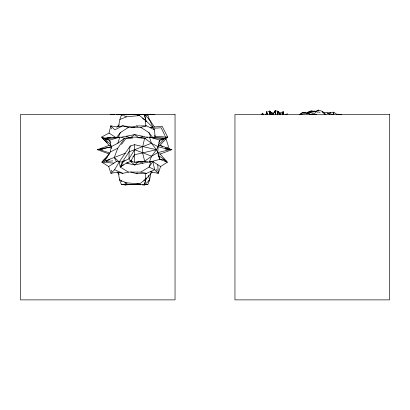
<?xml version="1.0" encoding="UTF-8"?>
<svg xmlns="http://www.w3.org/2000/svg" width="410" height="410" viewBox="0 0 410 410"><rect width="100%" height="100%" fill="white"/><g stroke="black" fill="none" stroke-linecap="round" stroke-linejoin="round"><path stroke-width="0.61" d="M118.9 126.649L118.946 124.322L119.884 119.459L121.38 115.02L129.478 114.431M275.13 111.94L275.161 110.736L278.159 111.279L280.015 113.068L280.045 114.877M118.823 172.272L118.736 175.398L119.73 180.246L121.355 184.433L129.514 184.71L139.62 183.921L145.883 179.17L152.197 172.123L158.286 173.353L160.561 166.542L167.393 162.211L160.192 154.063L158.163 153.714M167.393 162.211L159.864 159.336L157.809 152.643L158.101 146.703L159.649 140.133L167.664 137.073L162.104 126.224L151.264 127.331M145.304 125.962L145.755 120.56L144.397 114.334L136.904 114.723L137.95 115.41M279.886 114.308L280.015 113.068L283.177 111.776L283.894 114.513M104.514 161.197L110.505 151.869L111.151 146.703L109.598 140.133L101.588 137.073L109.024 133.065L110.777 125.844L116.829 126.982L122.703 125.844L134.623 127.279M277.698 114.877L278.159 111.279L277.755 112.412M119.945 179.037L119.73 180.246L126.798 182.839L139.62 183.921M160.192 154.063L171.857 149.691L169.407 149.691L157.809 152.643L156.451 149.691L134.623 144.679L130.272 145.975L129.088 151.808L128.996 158.803L130.488 161.494L134.623 164.974L147.902 162.155M144.756 184.541L147.892 184.433L149.522 180.246L150.511 175.398L150.46 173.522M111.52 128.976L111.761 127.823M277.396 114.4L277.78 112.596L279.072 113.544M277.775 113.088L278.159 111.279M146.191 177.935L144.381 184.987L136.889 184.367L137.945 183.757M142.511 184.659L144.381 184.987L146.057 178.376M282.341 114.815L283.177 111.776L283.751 114.472M265.854 114.774L266.567 112.489L269.652 111.033L273.004 114.026L275.161 110.736L275.93 114.313M109.301 154.022L97.395 149.691L99.845 149.691L111.151 146.703L117.798 143.264L119.838 137.063L124.599 138.206L134.623 137.053L144.653 138.206L149.414 137.063L159.649 140.133L158.834 142.388M160.561 166.542L152.874 161.545L151.018 161.555L149.035 167.07L140.814 172.092L128.432 172.092L122.795 173.353L117.055 172.123L110.966 173.353L108.686 166.542L101.854 162.211L109.055 154.063M282.746 112.965L283.177 111.776L282.469 112.75M157.809 152.643L151.669 156.205L134.623 149.691L128.996 158.803L122.323 161.996L116.379 161.545L114.257 157.471L117.824 148.179L124.599 138.206L117.798 143.264M332.812 114.6L333.75 112.222L336.584 114.2L341.679 114.431M114.257 157.471L119.213 161.929L120.217 167.07L126.331 163.113L130.488 161.494L134.623 162.227L144.663 161.197L149.245 162.181L151.669 156.205L156.451 149.691L158.101 146.703L169.407 149.691L168.32 149.64M277.298 113.744L277.78 112.596M279.282 114.718L280.015 113.068M118.039 137.693L104.545 138.206L118.039 137.693L120.402 132.538L128.463 127.392L140.789 127.392L146.549 125.844L154.452 129.867L155.113 136.381L152.961 137.78L149.419 137.411M272.932 114.851L275.161 110.736L275.356 114.457M110.966 173.353L114.6 169.72L119.213 161.929L130.272 145.975M331.172 114.656L330.47 112.335L327.154 112.934L329.42 114.067L330.47 112.335L333.75 112.222L333.796 114.677M112.765 160.884L106.046 161.484L106.723 160.459M132.978 156.815L133.655 155.81M121.483 144.402L125.691 138.811L132.666 138.037M120.402 132.538L116.286 137.78L109.024 133.065M261.457 114.503L262.569 113.145L263.087 114.231M158.726 144.587L165.373 137.934M124.025 115.184L124.85 114.334L129.847 114.595M150.465 172.144L151.336 171.236M116.829 126.982L119.054 124.84M105.775 158.311L103.012 160.853L107.569 156.651M144.381 184.987L149.522 180.246L148.651 175.398M99.799 149.696L100.757 148.825L110.357 147.149M138.303 161.883L134.623 164.974L126.331 163.113M325.919 114.523L322.209 111.351L318.529 110.121L313.804 113.913L309.883 112.166L306.531 113.642M299.741 114.718L302.78 112.35L308.079 112.427L311.18 110.92L316.043 111.438M286.354 114.6L287.364 113.826L285.673 114.687M130.913 137.417L134.623 134.603L145.237 136.755M123.477 164.769L120.919 166.629L123.384 161.607L124.871 160.592M151.669 156.205L144.663 161.197L142.577 152.73L142.675 146.621L144.653 138.206L151.449 143.264L158.101 146.703M299.623 114.518L302.78 112.35L305.322 112.565M108.686 166.542L116.379 161.545M143.766 180.39L145.883 179.17L145.33 173.502M106.046 161.484L109.885 159.305M148.42 180.805L149.522 180.246M110.505 151.869L117.824 148.179M130.734 171.933L136.612 173.722L137.724 173.189M103.479 138.124L102.674 138.493L107.256 142.521M136.612 173.722L146.457 173.353L154.652 169.72L158.286 173.353L157.758 164.723M110.198 114.667L114.6 114.6M300.858 114.554L302.524 113.852L307.813 113.35L311.103 114.508M318.529 110.121L314.875 111.561L309.883 112.166M119.884 119.459L126.849 116.758L139.6 115.594L145.755 120.56L152.417 126.982L154.452 129.867M125.337 153.243L101.854 162.211L113.965 163.113M132.399 161.494L130.488 161.494L134.623 154.749L156.451 149.691L151.449 143.264L129.088 151.808L122.323 161.996L120.217 167.07L128.432 172.092M307.167 112.453L311.18 110.92L313.081 112.202M97.395 149.691L109.142 145.34L111.115 145.678M150.137 127.776L152.417 126.982M138.805 137.77L142.849 136.381M315.377 114.569L316.417 114.211L309.314 114.615M317.386 112.299L318.544 111.925L320.061 112.463M119.838 137.063L109.598 140.133L110.418 142.388M131.923 127.305L136.586 125.952L146.549 125.844M281.598 113.729L282.705 113.432L283.038 114.472M149.245 162.181L159.864 159.336L158.029 154.754M142.501 161.95L143.695 161.673M147.687 114.6L149.394 114.405M121.621 137.13L134.623 134.603L138.339 137.417M149.153 161.914L151.018 161.555M123.933 184.126L124.871 184.987L127.992 184.438L124.686 182.763M158.132 145.678L160.105 145.34L171.857 149.691M118.639 137.596L119.833 137.411M122.518 114.59L126.962 114.528M159.285 140.2L163.867 139.549M141.932 114.595L144.397 114.334L149.363 119.459L154.467 127.008M135.787 162.232L145.499 161.268M121.216 114.405L116.107 114.441M124.871 184.987L132.363 184.367L140.989 184.669M124.64 116.466L126.449 116.343M154.186 128.238L161.161 127.787L164.902 135.52M135.326 114.528L139.769 114.59M121.38 115.02L127.341 114.697M149.942 114.585L153.073 114.431M151.736 114.585L154.867 114.431M127.751 114.58L134.536 114.58M107.01 137.847L110.767 137.745M149.896 114.405L152.089 114.667M144.274 184.433L147.892 184.433M121.355 184.433L127.992 184.438M138.857 137.878L145.545 137.996M322.245 112.063L326.734 112.658L329.42 114.067M125.132 182.87L126.341 182.906M119.797 114.431L122.923 114.585M117.998 114.431L121.135 114.585M146.18 114.441L141.071 114.405M144.294 114.826L147.872 115.02L149.363 119.459L152.904 127.126M159.536 159.213L164.282 159.546L165.291 161.355M139.769 114.431L142.26 114.61M144.756 114.79L147.872 115.02M124.85 114.334L127.32 114.595M103.879 137.934L105.38 139.549L109.393 140.117M146.431 136.945L147.626 137.13M165.225 148.958L167.7 149.506M150.967 171.846L152.197 172.123L150.388 171.523M140.814 172.092L146.457 173.353M128.463 127.392L122.703 125.844L114.8 129.867L110.777 125.844L110.91 127.044M127.12 162.708L128.274 163.062M136.904 114.723L139.6 115.594M99.845 149.691L109.906 153.022M126.398 136.381L130.447 137.77M164.902 160.156L166.234 160.853M307.813 113.35L310.508 114.328M100.757 148.825L102.49 149.46M130.626 160.336L131.774 160.761M139.354 161.73L142.921 163.113M314.439 111.013L316.084 111.658M270.292 111.971L273.521 113.355M136.586 125.952L137.709 126.434M114.6 169.72L122.795 173.353M162.678 146.647L159.874 145.381L167.664 137.073L155.113 136.381L154.775 135.208M165.481 147.918L167.162 148.676M148.292 118.818L149.363 119.459M140.789 127.392L148.85 132.538L152.961 137.78L164.702 138.206L151.208 137.693L148.85 132.538M142.629 118.5L145.755 120.56L146.068 121.765M158.265 155.369L164.282 159.546M270.497 113.426L269.595 112.791L269.601 114.021M271.282 114.318L269.595 112.791L269.79 114.041M105.38 139.549L110.521 144.587M101.588 137.073L109.142 145.34M117.055 172.123L119.156 174.47M322.209 111.351L324.91 114.718M271.984 114.405L269.652 111.033L269.683 112.934M266.971 113.652L266.567 112.489L267.786 114.677M165.645 138.616L166.506 140.266L169.222 149.102M165.435 136.622L165.968 137.729M266.567 112.489L267.535 114.82M263.287 114.872L262.569 113.145L263 114.318M167.013 147.026L167.618 148.753M149.414 137.063L151.449 143.264M121.416 180.41L121.765 181.589M111.458 170.109L111.971 171.862M144.397 114.334L146.022 121.052M266.321 112.95L266.264 111.684L266.69 113.488M270.41 114.605L269.652 111.033L269.903 112.914M266.264 111.684L266.485 113.514M111.151 146.703L111.294 148.589M156.794 169.104L156.933 170.903M134.623 144.679L134.623 162.227M152.874 161.545L149.035 167.07L154.652 169.72L152.874 161.545M175.044 114.431L20.5 114.431L20.5 299.879L175.044 299.879L175.044 114.431M389.5 114.431L234.956 114.431L234.956 299.879L389.5 299.879L389.5 114.431"/></g></svg>
